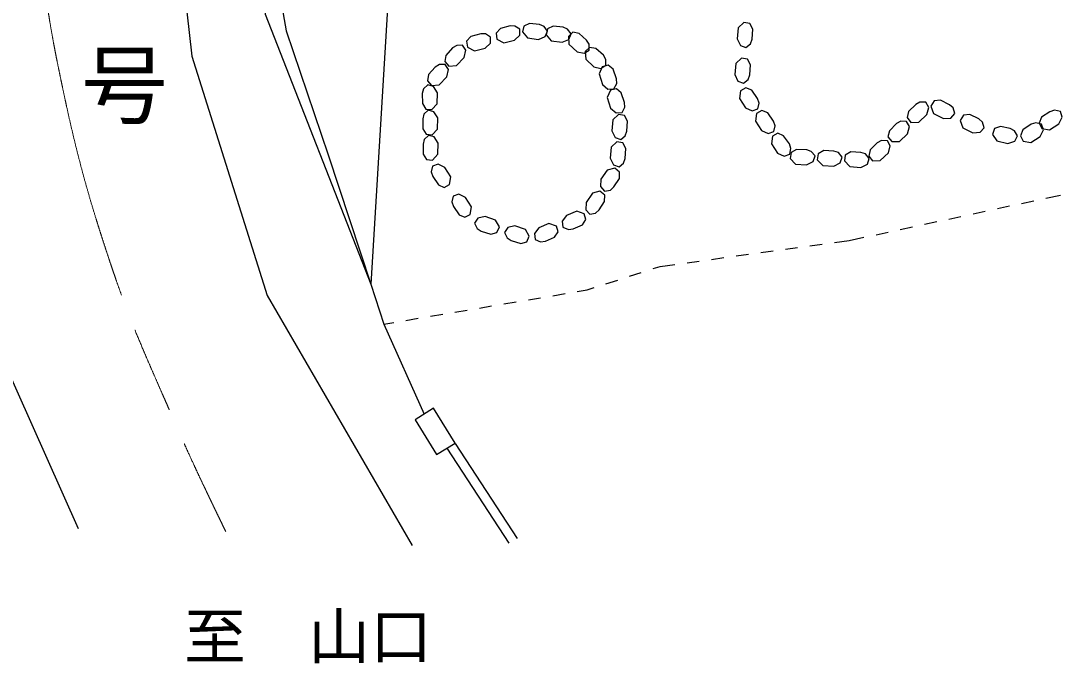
# Model space of a CAD drawing. Units: millimetres, scale not verified. Extents: x 40000 to 680000, y 20000 to 380000.
# Drawn here: x 349079 to 391046, y 256592 to 282486 of the extents above; entities that cross this region are included whole.
import ezdxf
from ezdxf.enums import TextEntityAlignment as Align

# ---------------------------------------------------------------- set-up
doc = ezdxf.new("R2010")
doc.units = ezdxf.units.MM
doc.header["$LTSCALE"] = 1000
doc.linetypes.add('CHAIN', pattern=[18.5, 12, -1.5, 3.5, -1.5])
doc.layers.add('M-BGD', color=7, linetype='Continuous', lineweight=25)
doc.layers.add('M-BMK', color=2, linetype='CHAIN', lineweight=13)
doc.layers.add('M-BGD-TXT', color=7, linetype='Continuous')
doc.styles.add('ＭＳ ゴシック', font='')
doc.styles.get('ＭＳ ゴシック').set_extended_font_data('MS Gothic')

msp = doc.modelspace()

# ---------------------------------------------------------------- linework, layer by layer
at = {"layer": 'M-BGD'}
for p, q in [((364032, 286015), (363183, 271866)), ((368404, 282173), (368231, 281986)), ((368796, 282279), (368404, 282173)), ((368991, 282276), (368796, 282279)), ((369193, 282150), (368991, 282276)), ((369190, 281910), (369193, 282150)), ((369350, 282274), (369295, 282036)), ((369295, 282036), (369498, 281795)), ((369580, 282383), (369350, 282274)), ((369984, 282336), (369580, 282383)), ((370164, 282261), (369984, 282336)), ((370304, 282069), (370164, 282261)), ((370212, 281847), (370304, 282069)), ((370302, 282163), (370247, 281925)), ((370532, 282272), (370302, 282163)), ((370936, 282225), (370532, 282272)), ((371116, 282150), (370936, 282225)), ((371256, 281958), (371116, 282150)), ((371328, 282022), (371145, 281860)), ((371579, 281977), (371328, 282022)), ((377992, 282206), (377948, 281761)), ((378223, 282420), (377992, 282206)), ((378463, 282376), (378223, 282420)), ((378583, 282151), (378463, 282376)), ((378555, 281746), (378583, 282151)), ((367220, 281852), (367046, 281665)), ((367046, 281665), (367084, 281424)), ((367612, 281958), (367220, 281852)), ((367807, 281955), (367612, 281958)), ((368008, 281829), (367807, 281955)), ((368005, 281589), (368008, 281829)), ((368231, 281986), (368268, 281745)), ((368268, 281745), (368546, 281597)), ((368546, 281597), (368981, 281700)), ((368981, 281700), (369190, 281910)), ((369498, 281795), (369940, 281730)), ((369940, 281730), (370212, 281847)), ((370247, 281925), (370450, 281684)), ((370450, 281684), (370892, 281619)), ((370892, 281619), (371164, 281737)), ((371145, 281860), (371171, 281546)), ((371164, 281737), (371256, 281958)), ((371880, 281705), (371579, 281977)), ((371984, 281540), (371880, 281705)), ((377948, 281761), (378078, 281495)), ((378489, 281563), (378555, 281746)), ((366479, 281393), (366208, 281091)), ((366645, 281496), (366479, 281393)), ((366883, 281499), (366645, 281496)), ((367010, 281296), (366883, 281499)), ((366949, 281007), (367010, 281296)), ((367084, 281424), (367362, 281275)), ((367362, 281275), (367797, 281379)), ((367797, 281379), (368005, 281589)), ((371171, 281546), (371494, 281236)), ((371494, 281236), (371783, 281175)), ((371783, 281175), (371986, 281302)), ((372003, 281413), (371820, 281251)), ((371820, 281251), (371846, 280937)), ((371986, 281302), (371984, 281540)), ((372254, 281368), (372003, 281413)), ((372555, 281096), (372254, 281368)), ((378078, 281495), (378303, 281414)), ((378303, 281414), (378489, 281563)), ((366208, 281091), (366163, 280840)), ((366163, 280840), (366326, 280657)), ((366640, 280684), (366949, 281007)), ((371846, 280937), (372169, 280628)), ((372659, 280931), (372555, 281096)), ((372662, 280693), (372659, 280931)), ((377893, 280767), (377848, 280322)), ((378124, 280981), (377893, 280767)), ((378364, 280937), (378124, 280981)), ((378484, 280712), (378364, 280937)), ((365782, 280618), (365510, 280316)), ((365947, 280721), (365782, 280618)), ((366185, 280724), (365947, 280721)), ((366312, 280521), (366185, 280724)), ((366251, 280232), (366312, 280521)), ((366326, 280657), (366640, 280684)), ((372169, 280628), (372459, 280566)), ((372510, 280637), (372382, 280350)), ((372382, 280350), (372516, 279923)), ((372459, 280566), (372662, 280693)), ((372748, 280692), (372510, 280637)), ((372947, 280532), (372748, 280692)), ((373080, 280149), (372947, 280532)), ((378456, 280307), (378484, 280712)), ((365510, 280316), (365466, 280065)), ((365466, 280065), (365628, 279882)), ((365942, 279909), (366251, 280232)), ((372516, 279923), (372740, 279730)), ((372980, 279744), (373092, 279954)), ((373092, 279954), (373080, 280149)), ((377848, 280322), (377978, 280056)), ((377978, 280056), (378204, 279975)), ((378204, 279975), (378389, 280124)), ((378389, 280124), (378456, 280307)), ((365310, 279740), (365259, 279552)), ((365259, 279552), (365265, 279146)), ((365483, 279904), (365310, 279740)), ((365714, 279842), (365483, 279904)), ((365628, 279882), (365942, 279909)), ((365866, 279587), (365714, 279842)), ((365859, 279141), (365866, 279587)), ((372842, 279685), (372714, 279398)), ((372740, 279730), (372980, 279744)), ((373080, 279740), (372842, 279685)), ((373279, 279580), (373080, 279740)), ((373412, 279197), (373279, 279580)), ((378087, 279668), (378043, 279356)), ((378301, 279785), (378087, 279668)), ((378536, 279685), (378301, 279785)), ((378769, 279353), (378536, 279685)), ((365265, 279146), (365403, 278931)), ((365646, 278908), (365859, 279141)), ((372714, 279398), (372848, 278971)), ((373424, 279002), (373412, 279197)), ((378043, 279356), (378288, 278982)), ((378833, 279169), (378769, 279353)), ((378783, 278936), (378833, 279169)), ((385145, 279118), (384857, 278831)), ((385315, 279213), (385145, 279118)), ((385553, 279203), (385315, 279213)), ((385669, 278994), (385553, 279203)), ((385883, 279254), (385753, 279048)), ((386137, 279281), (385883, 279254)), ((386502, 279104), (386137, 279281)), ((386647, 278973), (386502, 279104)), ((365325, 278721), (365274, 278533)), ((365497, 278885), (365325, 278721)), ((365403, 278931), (365646, 278908)), ((365729, 278823), (365497, 278885)), ((365881, 278569), (365729, 278823)), ((372848, 278971), (373073, 278778)), ((373165, 278711), (372936, 278495)), ((373073, 278778), (373312, 278792)), ((373405, 278670), (373165, 278711)), ((373312, 278792), (373424, 279002)), ((373527, 278446), (373405, 278670)), ((378288, 278982), (378556, 278857)), ((378556, 278857), (378783, 278936)), ((378730, 278752), (378685, 278441)), ((378944, 278869), (378730, 278752)), ((379178, 278770), (378944, 278869)), ((379412, 278438), (379178, 278770)), ((384857, 278831), (384800, 278583)), ((385267, 278402), (385593, 278708)), ((385593, 278708), (385669, 278994)), ((385753, 279048), (385865, 278753)), ((385865, 278753), (386261, 278546)), ((386556, 278567), (386716, 278746)), ((386716, 278746), (386647, 278973)), ((387068, 278678), (386937, 278472)), ((387321, 278705), (387068, 278678)), ((387686, 278528), (387321, 278705)), ((390555, 278823), (390218, 278596)), ((390740, 278884), (390555, 278823)), ((390972, 278829), (390740, 278884)), ((391046, 278602), (390972, 278829)), ((365274, 278533), (365280, 278127)), ((365873, 278122), (365881, 278569)), ((372936, 278495), (372895, 278050)), ((373503, 278040), (373527, 278446)), ((378685, 278441), (378930, 278067)), ((379475, 278253), (379412, 278438)), ((379425, 278021), (379475, 278253)), ((384370, 278343), (384082, 278056)), ((384540, 278438), (384370, 278343)), ((384778, 278429), (384540, 278438)), ((384894, 278219), (384778, 278429)), ((384800, 278583), (384952, 278392)), ((384952, 278392), (385267, 278402)), ((386261, 278546), (386556, 278567)), ((386937, 278472), (387049, 278178)), ((387831, 278398), (387686, 278528)), ((387900, 278170), (387831, 278398)), ((389802, 278314), (389465, 278086)), ((389987, 278374), (389802, 278314)), ((390219, 278320), (389987, 278374)), ((390218, 278596), (390115, 278362)), ((390115, 278362), (390228, 278146)), ((390294, 278092), (390219, 278320)), ((390539, 278096), (390917, 278335)), ((390917, 278335), (391046, 278602)), ((365280, 278127), (365418, 277913)), ((365512, 277867), (365340, 277703)), ((365418, 277913), (365661, 277889)), ((365743, 277805), (365512, 277867)), ((365661, 277889), (365873, 278122)), ((372895, 278050), (373028, 277785)), ((373254, 277706), (373438, 277856)), ((373438, 277856), (373503, 278040)), ((378930, 278067), (379199, 277942)), ((379199, 277942), (379425, 278021)), ((379372, 277837), (379327, 277525)), ((379586, 277954), (379372, 277837)), ((379820, 277855), (379586, 277954)), ((380054, 277523), (379820, 277855)), ((384082, 278056), (384025, 277808)), ((384492, 277627), (384818, 277933)), ((384818, 277933), (384894, 278219)), ((387049, 278178), (387445, 277970)), ((387445, 277970), (387740, 277991)), ((387740, 277991), (387900, 278170)), ((388314, 278141), (388238, 277909)), ((388238, 277909), (388417, 277650)), ((388554, 278228), (388314, 278141)), ((388951, 278144), (388554, 278228)), ((389123, 278052), (388951, 278144)), ((389245, 277848), (389123, 278052)), ((389133, 277636), (389245, 277848)), ((389465, 278086), (389362, 277853)), ((389362, 277853), (389476, 277637)), ((389787, 277587), (390164, 277826)), ((390164, 277826), (390294, 278092)), ((390228, 278146), (390539, 278096)), ((365340, 277703), (365289, 277515)), ((365289, 277515), (365295, 277109)), ((365895, 277550), (365743, 277805)), ((365888, 277104), (365895, 277550)), ((373099, 277604), (372869, 277388)), ((373028, 277785), (373254, 277706)), ((373339, 277563), (373099, 277604)), ((373461, 277339), (373339, 277563)), ((379327, 277525), (379572, 277152)), ((380117, 277338), (380054, 277523)), ((383595, 277568), (383308, 277281)), ((383765, 277663), (383595, 277568)), ((384003, 277654), (383765, 277663)), ((384119, 277444), (384003, 277654)), ((384025, 277808), (384178, 277617)), ((384043, 277158), (384119, 277444)), ((384178, 277617), (384492, 277627)), ((388417, 277650), (388852, 277544)), ((388852, 277544), (389133, 277636)), ((389476, 277637), (389787, 277587)), ((365295, 277109), (365433, 276894)), ((365676, 276871), (365888, 277104)), ((372869, 277388), (372829, 276943)), ((373437, 276933), (373461, 277339)), ((379572, 277152), (379841, 277027)), ((379841, 277027), (380067, 277106)), ((380067, 277106), (380117, 277338)), ((380122, 277179), (380084, 276938)), ((380345, 277304), (380122, 277179)), ((380750, 277285), (380345, 277304)), ((380935, 277223), (380750, 277285)), ((381088, 277040), (380935, 277223)), ((381011, 276813), (381088, 277040)), ((381215, 277128), (381176, 276887)), ((381437, 277252), (381215, 277128)), ((381842, 277233), (381437, 277252)), ((382027, 277171), (381842, 277233)), ((382180, 276989), (382027, 277171)), ((382104, 276762), (382180, 276989)), ((382307, 277076), (382268, 276835)), ((382529, 277201), (382307, 277076)), ((382935, 277182), (382529, 277201)), ((383119, 277119), (382935, 277182)), ((383273, 276937), (383119, 277119)), ((383308, 277281), (383250, 277033)), ((383250, 277033), (383403, 276842)), ((383717, 276852), (384043, 277158)), ((365433, 276894), (365676, 276871)), ((365672, 276624), (365619, 276392)), ((365899, 276701), (365672, 276624)), ((366166, 276574), (365899, 276701)), ((366408, 276198), (366166, 276574)), ((372829, 276943), (372962, 276678)), ((372962, 276678), (373188, 276599)), ((373188, 276599), (373372, 276749)), ((373372, 276749), (373437, 276933)), ((380084, 276938), (380303, 276712)), ((380303, 276712), (380748, 276677)), ((380748, 276677), (381011, 276813)), ((381176, 276887), (381395, 276660)), ((381395, 276660), (381841, 276626)), ((381841, 276626), (382104, 276762)), ((382268, 276835), (382487, 276609)), ((382487, 276609), (382933, 276574)), ((382933, 276574), (383196, 276710)), ((383196, 276710), (383273, 276937)), ((383403, 276842), (383717, 276852)), ((365619, 276392), (365681, 276207)), ((365681, 276207), (365911, 275873)), ((366361, 275887), (366408, 276198)), ((372712, 276466), (372459, 276098)), ((373017, 276543), (372712, 276466)), ((373207, 276389), (373017, 276543)), ((373204, 276134), (373207, 276389)), ((365911, 275873), (366145, 275771)), ((366145, 275771), (366361, 275887)), ((372459, 276098), (372445, 275802)), ((372445, 275802), (372603, 275622)), ((372838, 275663), (372984, 275792)), ((372984, 275792), (373204, 276134)), ((366502, 275418), (366450, 275185)), ((366729, 275494), (366502, 275418)), ((366996, 275367), (366729, 275494)), ((367238, 274991), (366996, 275367)), ((372114, 275536), (371861, 275168)), ((372420, 275613), (372114, 275536)), ((372609, 275459), (372420, 275613)), ((372603, 275622), (372838, 275663)), ((372606, 275204), (372609, 275459)), ((390389, 275336), (390982, 275464)), ((366450, 275185), (366512, 275001)), ((366512, 275001), (366742, 274666)), ((367191, 274680), (367238, 274991)), ((371861, 275168), (371847, 274872)), ((372386, 274862), (372606, 275204)), ((388433, 274916), (388922, 275021)), ((389411, 275126), (389900, 275231)), ((366742, 274666), (366976, 274565)), ((366976, 274565), (367191, 274680)), ((367498, 274534), (367367, 274334)), ((367787, 274599), (367498, 274534)), ((368209, 274453), (367787, 274599)), ((371068, 274644), (370894, 274404)), ((371482, 274813), (371068, 274644)), ((371779, 274710), (371482, 274813)), ((371711, 274266), (371853, 274477)), ((371853, 274477), (371779, 274710)), ((371847, 274872), (372005, 274692)), ((372005, 274692), (372240, 274734)), ((372240, 274734), (372386, 274862)), ((386478, 274495), (386967, 274600)), ((387456, 274706), (387945, 274811)), ((367367, 274334), (367469, 274119)), ((367469, 274119), (367632, 274012)), ((368364, 274179), (368209, 274453)), ((368266, 273955), (368364, 274179)), ((368705, 274158), (368573, 273957)), ((368993, 274223), (368705, 274158)), ((369416, 274077), (368993, 274223)), ((369571, 273802), (369416, 274077)), ((369950, 274146), (369776, 273906)), ((370364, 274315), (369950, 274146)), ((370661, 274211), (370364, 274315)), ((370735, 273979), (370661, 274211)), ((370894, 274404), (370928, 274167)), ((370928, 274167), (371147, 274073)), ((371147, 274073), (371340, 274100)), ((371340, 274100), (371711, 274266)), ((384523, 274075), (385012, 274180)), ((385501, 274285), (385989, 274390)), ((367632, 274012), (368019, 273891)), ((368019, 273891), (368266, 273955)), ((368573, 273957), (368675, 273742)), ((368675, 273742), (368838, 273635)), ((368838, 273635), (369226, 273514)), ((369473, 273579), (369571, 273802)), ((369776, 273906), (369810, 273669)), ((369810, 273669), (370029, 273575)), ((370222, 273602), (370593, 273767)), ((370593, 273767), (370735, 273979)), ((381872, 273551), (382463, 273632)), ((382463, 273632), (383056, 273759)), ((383545, 273864), (384034, 273970)), ((369226, 273514), (369473, 273579)), ((370029, 273575), (370222, 273602)), ((378900, 273143), (379395, 273211)), ((379891, 273279), (380386, 273347)), ((380881, 273415), (381377, 273483)), ((375928, 272735), (376423, 272803)), ((376918, 272871), (377414, 272939)), ((377909, 273007), (378404, 273075)), ((374561, 272495), (374841, 272586)), ((374841, 272586), (375432, 272667)), ((372658, 271882), (373133, 272036)), ((373609, 272189), (374085, 272342)), ((371505, 271572), (371902, 271639)), ((371902, 271639), (372182, 271729)), ((368547, 271074), (369040, 271157)), ((369533, 271240), (370026, 271323)), ((370519, 271406), (371012, 271489)), ((366575, 270743), (367068, 270826)), ((367561, 270909), (368054, 270991)), ((363713, 270261), (364109, 270328)), ((364602, 270411), (365096, 270494)), ((365589, 270577), (366082, 270660)), ((365714, 266866), (364966, 266401)), ((366585, 265464), (365714, 266866)), ((364966, 266401), (365837, 264999)), ((365837, 264999), (366585, 265464)), ((366250, 265255), (368750, 261423)), ((366583, 265444), (369083, 261612))]:
    msp.add_line(p, q, dxfattribs=at)
for points in [[(356981, 320943), (355626, 314593), (354526, 298930), (354526, 293935), (355965, 281065), (359013, 271413), (364855, 261338)], [(360114, 320689), (359835, 319554), (359070, 316343), (358225, 304951), (357675, 296108), (357663, 294148), (358928, 282759), (363183, 271866)], [(343604, 298435), (343604, 293511), (343688, 290802), (343942, 287331), (344450, 283182), (345043, 279626), (345466, 277763), (348260, 269043), (351393, 262015)], [(357663, 294148), (358251, 290717), (359775, 282081), (361468, 277086), (363183, 271866)], [(363183, 271866), (363713, 270261), (365334, 266630)]]:
    msp.add_lwpolyline(points, dxfattribs=at)
at = {"layer": 'M-BMK'}
msp.add_open_spline([(343035, 298644), (344295, 298181), (344815, 298010), (345763, 297292), (346611, 296651), (347073, 296226), (347655, 295336), (348472, 294085), (348806, 293267), (349144, 291811), (349562, 290007), (349435, 288936), (349660, 287098), (349956, 284683), (350046, 283315), (350527, 280930), (351190, 277652), (351648, 275822), (352710, 272651), (353486, 270334), (354068, 269088), (355044, 266848), (355895, 264896), (356198, 264256), (357336, 261900)], degree=3, knots=[0, 0, 0, 0, 1, 1, 1, 2, 2, 2, 3, 3, 3, 4, 4, 4, 5, 5, 5, 6, 6, 6, 7, 7, 7, 8, 8, 8, 8], dxfattribs=at)

# ---------------------------------------------------------------- texts
at = {"layer": 'M-BGD-TXT', "style": 'ＭＳ ゴシック'}
for s, height, p in [('号', 2566, (353258, 277837)), ('至\u3000山口', 1833, (360653, 256212))]:
    msp.add_text(s, height=height, dxfattribs=at).set_placement(p, align=Align.BOTTOM_CENTER)

doc.saveas('drawing.dxf')
